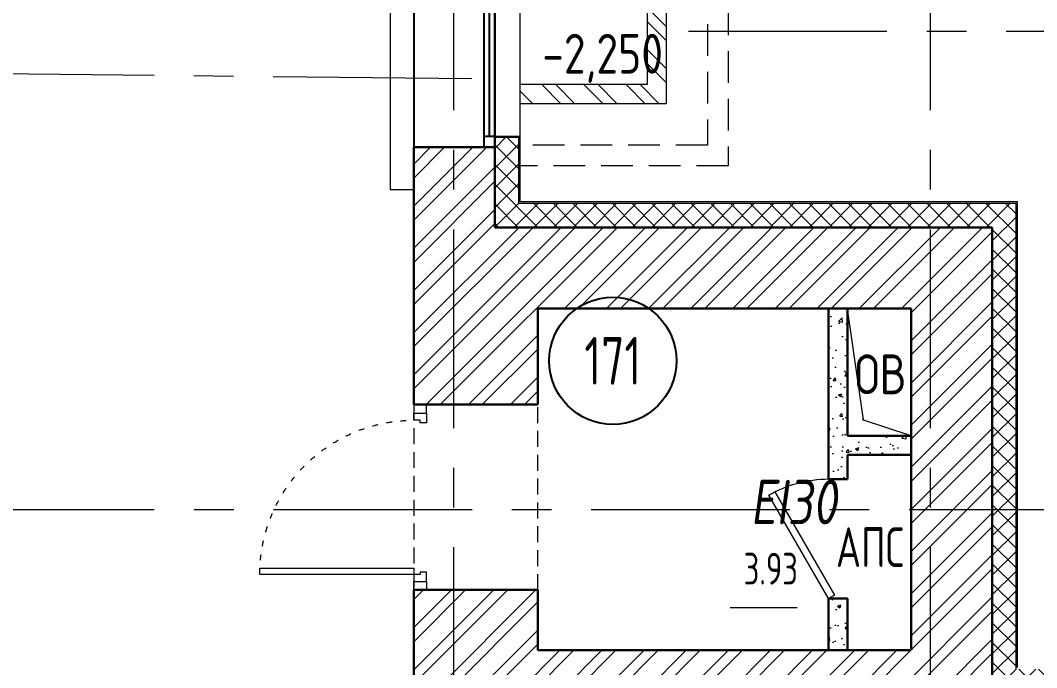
# Model space of a CAD drawing. Header units: millimetres. Extents: x -265044 to 366616, y 0 to 292181.
# Drawn here: x -199961 to -193564, y 99606 to 103679 of the extents above; entities that cross this region are included whole.
import ezdxf
from ezdxf import colors
from ezdxf.entities.mleader import LeaderData, LeaderLine
from ezdxf.enums import TextEntityAlignment as Align
from ezdxf.math import Vec2, Vec3

# ---------------------------------------------------------------- set-up
doc = ezdxf.new("R2010")
doc.units = ezdxf.units.MM
doc.header["$MEASUREMENT"] = 0
for name, pattern in [('ACAD_ISO03W100', [30, 12, -18]), ('ADSK_Штриховая_ш2 п1', [3, 2, -1]), ('CENTER', [2, 1.25, -0.25, 0.25, -0.25])]:
    doc.linetypes.add(name, pattern=pattern)
doc.layers.get('0').update_dxf_attribs({"color": 250, "lineweight": 9})
for name, color, linetype, lineweight in [('АР_Двери', 5, 'Continuous', 18), ('АР_Маркер экспликации', 239, 'Continuous', 13), ('АР_Навесной фасад', 5, 'Continuous', 5), ('АР_Номер помещения', 1, 'Continuous', 25), ('АР_Оси', 193, 'Continuous', 9), ('АР_Отметки', 250, 'Continuous', 15), ('АР_Перегородки газоблок', 165, 'Continuous', 30), ('АР_Перегородки газоблок_Штрих', 165, 'Continuous', 5), ('АР_Подоконники', 163, 'Continuous', 9), ('АР_Помещения_площадь', 19, 'Continuous', 9), ('АР_Сущ Несущая стена', 202, 'Continuous', 30), ('АР_тонкая линия', 250, 'Continuous', 0), ('АР_Утеплитель', 250, 'Continuous', 9), ('АР_Шкафы ЭОМ', 1, 'Continuous', 0), ('АР_Штриховка кирпич', 250, 'Continuous', 9), ('Подвал', 250, 'Continuous', 30), ('Эвакуация', 7, 'Continuous', 9)]:
    doc.layers.add(name, color=color, linetype=linetype, lineweight=lineweight)
doc.layers.add('АР_новое окно', color=160, linetype='Continuous')
doc.layers.add('АР_ПБ_Двери', color=7, linetype='Continuous', lineweight=15, true_color=0xdb0000)
doc.styles.add('ICOCPEUR', font='isocpeur.ttf')
doc.styles.add('ISOCPEUR', font='isocpeur.ttf', dxfattribs={"width": 0.7})
doc.styles.get("Standard").update_dxf_attribs({"font": 'isocpeur.ttf'})
doc.styles.add('Архитект', font='isocpeur.ttf', dxfattribs={"width": 0.8, "oblique": 8})
pattern_1 = [(50, (0, 0), (215.17805, -18.82564), [22.5, -247.5]), (355, (0, 0), (-41.6254, 225.65764), [18, -198]), (100.45144, (17.93, -1.57), (173.55265, 206.832), [19.12206, -210.34263]), (46.1842, (0, 60), (320.1724, -49.6558), [33.75, -371.25]), (96.63564, (26.68, 55.86), (280.3986, 292.2356), [28.6831, -315.51413]), (351.18416, (0, 60), (280.3986, 292.2356), [27, -297]), (21, (30, 45), (179.07212, -120.78567), [22.5, -247.5]), (326, (30, 45), (72.9946, 217.54501), [18, -198]), (71.45144, (44.92, 34.93), (252.06671, 96.75935), [19.12206, -210.34263]), (37.5, (0, 0), (3.647957, 99.868156), [0, -195.6, 0, -201, 0, -198.75]), (7.5, (0, 0), (78.92086, 118.323514), [0, -114.6, 0, -191.1, 0, -75.75]), (327.5, (-66.9, 0), (160.14673, -6.766462), [0, -75, 0, -234, 0, -310.5]), (317.5, (-96.9, 0), (174.95585, 30.031495), [0, -97.5, 0, -155.4, 0, -220.5])]

# ---------------------------------------------------------------- blocks, each defined once
blk = doc.blocks.new('_DotSmall')
at = {"color": 8, "linetype": 'ByBlock', "const_width": 0.5}
blk.add_lwpolyline([(-0.0625, 0, 1), (0.0625, 0, 1)], format="xyb", close=True, dxfattribs=at)
blk = doc.blocks.new('*U164')
at = {"layer": 'АР_новое окно', "color": 8, "lineweight": 20}
for p, q in [((0, 1770), (-70, 1770)), ((0, 0), (-70, 0))]:
    blk.add_line(p, q, dxfattribs=at)
at = {"layer": 'АР_новое окно', "color": 8}
for p, q in [((-70, 1770), (-70, 0)), ((-70, 0), (-70, 1770)), ((0, 1770), (0, 0)), ((0, 1700), (-70, 1700)), ((-35, 1700), (-35, 70)), ((0, 70), (-70, 70))]:
    blk.add_line(p, q, dxfattribs=at)
blk = doc.blocks.new('*U7')
at = {"color": 8}
for p, q in [((-750, 0), (-750, 100)), ((0, 0), (0, 100))]:
    blk.add_line(p, q, dxfattribs=at)
blk.add_lwpolyline([(0, 0), (-649.5, -375), (-671.4, -337.1), (-21.9, 37.9)], close=True, dxfattribs=at)
blk.add_arc((0, 0), 750, 180, 210, dxfattribs=at)
blk = doc.blocks.new('*U1410')
at = {"color": 8}
for points in [[(0, 0), (0, -80), (55, -80), (55, 0), (0, 0)], [(55, -80), (55, 0), (115, 0), (115, -40), (100, -40), (100, -80), (55, -80)], [(1115, -80), (1115, 0), (1055, 0), (1055, -40), (1070, -40), (1070, -80), (1115, -80)], [(1170, 0), (1170, -80), (1115, -80), (1115, 0), (1170, 0)]]:
    blk.add_lwpolyline(points, dxfattribs=at)
blk.add_lwpolyline([(100, -80), (100, -1050), (140, -1050), (140, -80)], close=True, dxfattribs=at)
at = {"color": 8, "linetype": 'ACAD_ISO03W100', "ltscale": 3}
blk.add_arc((100, -80), 970, 270, 0, dxfattribs=at)
blk = doc.blocks.new('*U1409')
at = {"layer": 'АР_Номер помещения', "color": 8}
blk.add_circle((-21515.8, 3339.8), 400, dxfattribs=at)
at = {"layer": 'АР_Помещения_площадь', "color": 8}
blk.add_line((-20355.7, 1785.3), (-20778.1, 1785.3), dxfattribs=at)
at = {"color": 8, "style": 'ISOCPEUR', "width": 0.7, "flags": 1}
blk.add_attdef('КАТЕГОРИЯ', (-499.2, -2092.2), '', height=250, dxfattribs=at)
at = {"layer": 'АР_Номер помещения', "color": 8, "style": 'ISOCPEUR', "width": 0.7}
blk.add_attdef('НОМЕР_ПОМЕЩЕНИЯ', text='', height=300, dxfattribs=at).set_placement((-21515.8, 3339.8), align=Align.MIDDLE_CENTER)
at = {"layer": 'АР_Помещения_площадь', "color": 8, "style": 'ISOCPEUR', "width": 0.7}
blk.add_attdef('ПЛОЩАДЬ_ПОМЕЩЕНИЯ', text='', height=200, dxfattribs=at).set_placement((-20350.8, 2031.8), align=Align.MIDDLE_RIGHT)
at = {"layer": 'АР_Помещения_площадь', "color": 8, "lineweight": 30, "width": 0.7, "flags": 104}
blk.add_attdef('ИМЯ_ПОМЕЩЕНИЯ', text='', height=100, dxfattribs=at).set_placement((157.6, 1217.1), align=Align.MIDDLE_CENTER)
blk = doc.blocks.new('A$C099092fc')
at = {"layer": 'АР_Штриховка кирпич', "ltscale": 100}
h = blk.add_hatch(dxfattribs=at)
h.set_pattern_fill('ANSI32', color=8, scale=500)
h.set_pattern_definition([(45, (297279.57, -128819.08), (-132.58252, 132.58252), []), (45, (297367.96, -128819.08), (-132.58252, 132.58252), [])])
h.paths.add_polyline_path([(1501.2, 0), (0, 0), (0, -798.4), (-120, -798.4), (-120, 120), (1621.2, 120), (1621.2, -798.4), (1501.2, -798.4)])
at = {"color": 8, "lineweight": 18, "ltscale": 100}
for points in [[(-120, -798.4), (-120, 120), (1621.2, 120), (1621.2, -798.4)], [(0, -798.4), (0, 0), (1501.2, 0), (1501.2, -798.4)]]:
    blk.add_lwpolyline(points, dxfattribs=at)
at = {"layer": 'АР_тонкая линия', "color": 8, "linetype": 'ADSK_Штриховая_ш2 п1', "ltscale": 100}
for points in [[(-510, -798.4), (-510, 510), (2011.2, 510), (2011.2, -798.4)], [(-380, -798.4), (-380, 380), (1881.2, 380), (1881.2, -798.4)]]:
    blk.add_lwpolyline(points, dxfattribs=at)

msp = doc.modelspace()

# ---------------------------------------------------------------- hatches: boundary and pattern name
at = {"layer": 'АР_Перегородки газоблок_Штрих', "ltscale": 100}
h = msp.add_hatch(dxfattribs=at)
h.set_pattern_fill('AR-CONC', color=8, scale=30)
h.set_pattern_definition(pattern_1)
h.paths.add_polyline_path([(-194874, 100944.1), (-194754, 101064.1), (-194874, 100942.6), (-194874, 101865.7), (-194755.5, 101862.2), (-194752.6, 101866), (-194754, 101064.1), (-194354, 101064.1), (-194354, 100944.1), (-194754, 100944.1), (-194754, 100790.7), (-194874, 100790.7)])
h = msp.add_hatch(dxfattribs=at)
h.set_pattern_fill('AR-CONC', color=8, scale=30)
h.set_pattern_definition(pattern_1)
h.paths.add_polyline_path([(-194874, 100040.7), (-194754, 100040.7), (-194754, 99715.7), (-194874, 99715.7)])
at = {"layer": 'АР_Утеплитель', "ltscale": 100}
h = msp.add_hatch(dxfattribs=at)
h.set_pattern_fill('ANSI37', color=8, scale=700)
h.set_pattern_definition([(45, (-164418.85, 61305.68), (-61.87184, 61.87184), []), (135, (-164418.85, 61305.68), (-61.87184, -61.87184), [])])
h.paths.add_polyline_path([(-156388.9, 58697), (-156538.9, 58697), (-156538.9, 57165.7), (-156388.9, 57165.7)], flags=17)
h.paths.add_polyline_path([(-158433.9, 82835.7), (-158433.9, 82685.7), (-157731.4, 82685.7), (-157731.4, 82835.4)])
h.paths.add_polyline_path([(-163818.9, 86650.7), (-163818.9, 86800.7), (-165588.9, 86800.7), (-165588.9, 86650.7)])
h.paths.add_polyline_path([(-163818.9, 86800.7), (-163818.9, 86650.7), (-160138.9, 86650.7), (-160138.9, 82685.7), (-159948.9, 82685.7), (-159948.9, 82835.7), (-159988.9, 82835.7), (-159988.9, 86800.7)])
h.paths.add_polyline_path([(-184882.6, 86650.7), (-184882.6, 86800.7), (-185448.7, 86800.7), (-185448.7, 86650.7)])
h.paths.add_polyline_path([(-194524, 89100.7), (-194374, 89100.7), (-194374, 91145.7), (-194524, 91145.7)])
h.paths.add_polyline_path([(-143138.9, 61992.1), (-143288.9, 61992.1), (-143288.9, 55105.7), (-156388.9, 55105.7), (-156388.9, 56765.7), (-156538.9, 56765.7), (-156538.9, 54955.7), (-143138.9, 54955.7)])
h.paths.add_polyline_path([(-143288.9, 61992.1), (-143138.9, 61992.1), (-143138.8, 62957.4), (-143288.8, 62957.4)])
h.paths.add_polyline_path([(-196824, 102944.5), (-196974.5, 102944.5), (-196974, 102375.7), (-193844, 102375.7), (-193844, 99445.7), (-190723.9, 99445.7), (-190723.9, 98815.7), (-190573.9, 98815.7), (-190573.9, 99595.7), (-193694, 99595.7), (-193694, 102525.7), (-196824, 102525.7)])
h.paths.add_polyline_path([(-172707.4, 66495.7), (-172707.4, 66638.7), (-164268.9, 66645.7), (-164268.9, 61455.7), (-156388.9, 61455.7), (-156388.9, 58697), (-156538.9, 58697), (-156538.9, 61305.7), (-164418.9, 61305.7), (-164418.9, 66495.7)])
h.paths.add_polyline_path([(-149638.8, 70050.7), (-149488.9, 70050.7), (-149489.2, 76930.7), (-149639, 76930.7)])
h.paths.add_polyline_path([(-149488.9, 70050.7), (-149638.8, 70050.7), (-149638.8, 67450.7), (-149488.9, 67450.7)])
h.paths.add_polyline_path([(-193805.6, 91275.7), (-193805.6, 91425.7), (-194524, 91425.7), (-194524, 91145.7), (-194374, 91145.7), (-194374, 91275.7)])
h.paths.add_polyline_path([(-193805.6, 91425.7), (-193805.6, 91275.7), (-190573.9, 91275.7), (-190573.9, 97115.7), (-190723.9, 97115.7), (-190723.9, 91425.7)])
h.paths.add_polyline_path([(-186998.8, 86650.7), (-186998.8, 86800.7), (-194374, 86800.7), (-194374, 87400.7), (-194524, 87400.7), (-194524, 86650.7)])
h.paths.add_polyline_path([(-168208.7, 86800.7), (-168208.7, 86650.7), (-165588.9, 86650.7), (-165588.9, 86800.7)])
h.paths.add_polyline_path([(-169878.8, 86650.7), (-169878.9, 86800.7), (-184882.6, 86800.7), (-184882.6, 86650.7)])
h.paths.add_polyline_path([(-196974, 104584.5), (-196824, 104584.5), (-196824, 105725.9), (-196674, 105725.9), (-196674, 105875.9), (-196974, 105875.9)])
h.paths.add_polyline_path([(-196974, 102944.5), (-196974.5, 102944.5), (-196824, 102944.5)])
h.paths.add_polyline_path([(-147315, 64815.7), (-147465.6, 64965.7), (-149488.9, 64965.7), (-149488.9, 65850.7), (-149638.8, 65850.7), (-149638.9, 64815.7)])
h.paths.add_polyline_path([(-143925, 64965.7), (-144075, 64815.7), (-143288.8, 64815.7), (-143288.8, 63197.4), (-143138.8, 63197.4), (-143138.8, 64965.7)])
h.paths.add_polyline_path([(-149638.9, 80850.7), (-149488.9, 80850.7), (-149488.9, 82835.7), (-156581.3, 82835.7), (-156581.3, 82685.7), (-149638.9, 82685.7)])
h.paths.add_polyline_path([(-149488.9, 79700.7), (-149638.9, 79700.7), (-149638.9, 77995.7), (-149488.9, 77995.7)])
at = {"layer": 'АР_Штриховка кирпич', "ltscale": 100}
h = msp.add_hatch(dxfattribs=at)
h.set_pattern_fill('ANSI32', color=8, scale=500)
h.set_pattern_definition([(45, (-1163480.52, 164822.8), (-132.58252, 132.58252), []), (45, (-1163392.13, 164822.8), (-132.58252, 132.58252), [])])
h.paths.add_polyline_path([(-193844, 102375.7), (-194354, 101865.7), (-194354, 99715.7), (-194973.9, 99715.7), (-194973.9, 98935.7), (-194743.8, 98935.7), (-194743.8, 98934.1), (-194233.9, 98934.1), (-194233.9, 98935.7), (-191233.9, 98935.7), (-191233.9, 98815.7), (-190723.9, 98815.7), (-190723.9, 99445.8), (-193844, 99445.7)])
h.paths.add_polyline_path([(-197484, 101256.6), (-196704, 101267.4), (-196704, 101865.7), (-194354, 101865.7), (-193844, 102375.7), (-196973.6, 102375.7), (-196974, 105875.9), (-196674, 105875.9), (-196674, 106369.4), (-197484, 106369.4), (-197488.9, 104649.5), (-196978.9, 104649.5), (-196974, 102879.5), (-197484, 102879.5)])
h.paths.add_polyline_path([(-196704, 100095), (-197484, 100095), (-197484, 98935.5), (-194973.8, 98935.7), (-194974, 99715.6), (-196704, 99715.6)])

# ---------------------------------------------------------------- linework, layer by layer
at = {"layer": 'АР_Навесной фасад', "color": 8, "ltscale": 100}
for p, q in [((-196814, 102846.3), (-196814, 104362.5)), ((-196824, 102846.3), (-196824, 102944.5)), ((-196824, 102525.7), (-196824, 102846.3)), ((-196814, 102535.7), (-196814, 102846.3)), ((-193694, 102525.7), (-196824, 102525.7)), ((-193684, 102535.7), (-196814, 102535.7)), ((-193694, 99595.7), (-193694, 102525.7)), ((-193684, 99605.7), (-193684, 102535.7))]:
    msp.add_line(p, q, dxfattribs=at)
at = {"layer": 'АР_новое окно', "color": 8}
msp.add_line((-197484, 104649.5), (-197484, 102879.5), dxfattribs=at)
at = {"layer": 'АР_Оси', "color": 8, "linetype": 'CENTER', "ltscale": 1000}
for p, q in [((-197233.9, 134363.2), (-197233.9, 78630.8)), ((-194233.9, 134363.2), (-194233.9, 78630.8)), ((-224367.6, 103600.7), (-196974, 103310.7)), ((-195756.5, 103610.7), (-139982.7, 103600.7)), ((-224367.6, 100600.7), (-141189.2, 100600.7))]:
    msp.add_line(p, q, dxfattribs=at)
at = {"layer": 'АР_Перегородки газоблок', "color": 8, "ltscale": 100}
for p, q in [((-194874, 101865.7), (-194874, 100790.7)), ((-194754, 101865.7), (-194754, 101064.1)), ((-194754, 100944.1), (-194354, 100944.1)), ((-194754, 100944.1), (-194754, 100790.7)), ((-194754, 100790.7), (-194874, 100790.7)), ((-194754, 100040.7), (-194874, 100040.7)), ((-194874, 100040.7), (-194874, 99715.7)), ((-194754, 100040.7), (-194754, 99715.7))]:
    msp.add_line(p, q, dxfattribs=at)
msp.add_lwpolyline([(-194354, 101064.1), (-194754, 101064.1)], dxfattribs=at)
at = {"layer": 'АР_Подоконники', "color": 8, "ltscale": 100}
msp.add_lwpolyline([(-197484, 104848.6), (-197634, 104848.6), (-197634, 102614.7), (-197484, 102614.7)], dxfattribs=at)
at = {"layer": 'АР_Сущ Несущая стена', "color": 8, "ltscale": 100}
for p, q in [((-196974.5, 102944.5), (-196814, 102944.5)), ((-196974.5, 102944.5), (-196974.5, 102879.5)), ((-196974.5, 102879.5), (-197484, 102879.5)), ((-196974.5, 102879.5), (-197484, 102879.5)), ((-197484, 101262), (-197484, 102879.5)), ((-196974, 102375.7), (-196974.5, 102879.5)), ((-193844, 102375.7), (-196974, 102375.7)), ((-193844, 99445.7), (-193844, 102375.7)), ((-194354, 101865.7), (-196704, 101865.7)), ((-196704, 101262), (-196704, 101865.7)), ((-194354, 99715.7), (-194354, 101865.7)), ((-196704, 101262), (-196704, 101825.2)), ((-196704, 101262), (-197484, 101262)), ((-197484, 98935.7), (-197484, 100095)), ((-196704, 100095), (-197484, 100095)), ((-196704, 99715.7), (-196704, 100095)), ((-194973.9, 99715.7), (-196704, 99715.7)), ((-194354, 99715.7), (-194973.9, 99715.7))]:
    msp.add_line(p, q, dxfattribs=at)
at = {"layer": 'АР_тонкая линия', "color": 8, "linetype": 'ADSK_Штриховая_ш2 п1', "ltscale": 50}
msp.add_lwpolyline([(-197484, 100095), (-196704, 100095), (-196704, 101262), (-197484, 101262)], close=True, dxfattribs=at)
at = {"layer": 'Эвакуация', "color": 8, "lineweight": 18}
for p, q in [((-194654, 101164.1), (-194754, 101864.1)), ((-194354, 101064.1), (-194354, 101864.1)), ((-194359.5, 101065.7), (-194659.5, 101165.7))]:
    msp.add_line(p, q, dxfattribs=at)

# ---------------------------------------------------------------- block references
at = {"layer": 'АР_Двери', "color": 8, "xscale": -1, "rotation": 270}
msp.add_blockref('*U1410', (-197404, 100092), dxfattribs=at)
at = {"layer": 'АР_Двери', "color": 8, "rotation": 270}
msp.add_blockref('*U7', (-194874, 100040.7), dxfattribs=at)
at = {"layer": 'АР_Маркер экспликации', "color": 8}
ref = msp.add_blockref('*U1409', (-174715.9, 98196.5), dxfattribs=at)
ref.add_attrib('НОМЕР_ПОМЕЩЕНИЯ', '171', dxfattribs={"layer": 'АР_Номер помещения', "color": 8, "height": 300, "style": 'ISOCPEUR', "width": 0.7}).set_placement((-196231.7, 101536.4), align=Align.MIDDLE_CENTER)
ref.add_attrib('ПЛОЩАДЬ_ПОМЕЩЕНИЯ', '3.93', dxfattribs={"layer": 'АР_Помещения_площадь', "color": 8, "height": 200, "style": 'ISOCPEUR', "width": 0.7}).set_placement((-195066.7, 100228.3), align=Align.MIDDLE_RIGHT)
at = {"layer": 'АР_новое окно', "color": 8, "xscale": -1}
msp.add_blockref('*U164', (-197044.5, 102879.5), dxfattribs=at)
at = {"layer": 'Подвал', "color": 8, "lineweight": 13, "ltscale": 500, "rotation": 270}
msp.add_blockref('A$C099092fc', (-196015.6, 104775), dxfattribs=at)

# ---------------------------------------------------------------- texts
at = {"layer": 'АР_ПБ_Двери', "color": 8, "lineweight": 35, "style": 'Архитект', "oblique": 8, "width": 0.8}
msp.add_text('EI30', height=280, dxfattribs=at).set_placement((-195364.8, 100507.8))
at = {"layer": 'АР_Шкафы ЭОМ', "color": 8, "ltscale": 100, "char_height": 250, "attachment_point": 5, "style": 'ICOCPEUR'}
for s, insert in [('\\A1;{\\W0.8;ОВ}', (-194547.4, 101451.4)), ('\\A1;{\\W0.7;АПС}', (-194612.3, 100363.5))]:
    msp.add_mtext(s, dxfattribs=dict(at, insert=insert))

# ---------------------------------------------------------------- leaders
at = {"layer": 'АР_Отметки', "color": 8}
ml = msp.add_multileader_mtext('Standard', dxfattribs=at)
ml.set_content('%%P0,000', color=8, style='ISOCPEUR')
ml.set_leader_properties(color=8, linetype='Continuous', lineweight=-1)
ml.set_arrow_properties(name='DOTSMALL')
ml.build(insert=Vec2(0, 0))
ml.multileader.update_dxf_attribs({"has_text_frame": 1, "text_left_attachment_type": 4, "text_right_attachment_type": 4, "dogleg_length": 100, "arrow_head_size": 180})
ctx = ml.context
ctx.base_point, ctx.char_height, ctx.arrow_head_size, ctx.landing_gap_size, ctx.plane_origin = Vec3(-195756.6, 128483.8, -0.2), 250, 180, 50, Vec3(-198827.6, 126894.3, -0.2)
ctx.left_attachment, ctx.right_attachment = 4, 4
notes = []
notes.append((ctx, [(0, (0, 0, 0), (0, 0), (1, 0), 1, [])]))
ctx.mtext.insert, ctx.mtext.width, ctx.mtext.line_spacing_style, ctx.mtext.flow_direction = Vec3(-195706.6, 128817.2, -0.2), 852.697, 2, 5
ml = msp.add_multileader_mtext('Standard', dxfattribs=at)
ml.set_content('%%P0,000', color=8, style='ISOCPEUR')
ml.set_leader_properties(color=8, linetype='Continuous', lineweight=-1)
ml.set_arrow_properties(name='DOTSMALL')
ml.build(insert=Vec2(0, 0))
ml.multileader.update_dxf_attribs({"has_text_frame": 1, "text_left_attachment_type": 4, "text_right_attachment_type": 4, "dogleg_length": 100, "arrow_head_size": 180})
ctx = ml.context
ctx.base_point, ctx.char_height, ctx.arrow_head_size, ctx.landing_gap_size, ctx.plane_origin = Vec3(-202684.2, 121780.9, -0.2), 250, 180, 50, Vec3(-205755.3, 120191.3, -0.2)
ctx.left_attachment, ctx.right_attachment = 4, 4
notes.append((ctx, [(0, (0, 0, 0), (0, 0), (1, 0), 1, [])]))
ctx.mtext.insert, ctx.mtext.width, ctx.mtext.line_spacing_style, ctx.mtext.flow_direction = Vec3(-202634.2, 122114.2, -0.2), 852.697, 2, 5
ml = msp.add_multileader_mtext('Standard', dxfattribs=at)
ml.set_content('%%P0,000', color=8, style='ISOCPEUR')
ml.set_leader_properties(color=8, linetype='Continuous', lineweight=-1)
ml.set_arrow_properties(name='DOTSMALL')
ml.build(insert=Vec2(0, 0))
ml.multileader.update_dxf_attribs({"has_text_frame": 1, "text_left_attachment_type": 4, "text_right_attachment_type": 4, "dogleg_length": 100, "arrow_head_size": 180})
ctx = ml.context
ctx.base_point, ctx.char_height, ctx.arrow_head_size, ctx.landing_gap_size, ctx.plane_origin = Vec3(-210956.5, 105207.4), 250, 180, 50, Vec3(-213117.7, 104258.7)
ctx.left_attachment, ctx.right_attachment = 4, 4
notes.append((ctx, [(0, (0, 0, 0), (0, 0), (1, 0), 1, [])]))
ctx.mtext.insert, ctx.mtext.width, ctx.mtext.line_spacing_style, ctx.mtext.flow_direction = Vec3(-210906.5, 105540.8), 852.697, 2, 5
ml = msp.add_multileader_mtext('Standard', dxfattribs=at)
ml.set_content('{\\W0.8;-2,250}', color=8, style='ISOCPEUR')
ml.set_leader_properties(color=8, linetype='Continuous', lineweight=-1)
ml.set_arrow_properties(name='DOTSMALL')
ml.build(insert=Vec2(0, 0))
ml.multileader.update_dxf_attribs({"has_text_frame": 1, "text_left_attachment_type": 4, "text_right_attachment_type": 4, "dogleg_length": 100, "arrow_head_size": 180})
ctx = ml.context
ctx.base_point, ctx.char_height, ctx.arrow_head_size, ctx.landing_gap_size, ctx.plane_origin = Vec3(-196726.2, 103259.9), 250, 180, 50, Vec3(-196931.3, 102539.6)
ctx.left_attachment, ctx.right_attachment = 4, 4
notes.append((ctx, [(0, (0, 0, 0), (0, 0), (1, 0), 1, [])]))
ctx.mtext.insert, ctx.mtext.width, ctx.mtext.defined_height, ctx.mtext.line_spacing_style, ctx.mtext.flow_direction = Vec3(-196676.2, 103593.3), 769.989, 343.9, 2, 5
ml = msp.add_multileader_mtext('Standard', dxfattribs=at)
ml.set_content('%%P0,000', color=8, style='ISOCPEUR')
ml.set_leader_properties(color=8, linetype='Continuous', lineweight=-1)
ml.set_arrow_properties(name='DOTSMALL')
ml.build(insert=Vec2(0, 0))
ml.multileader.update_dxf_attribs({"has_text_frame": 1, "text_left_attachment_type": 4, "text_right_attachment_type": 4, "dogleg_length": 100, "arrow_head_size": 180})
ctx = ml.context
ctx.base_point, ctx.char_height, ctx.arrow_head_size, ctx.landing_gap_size, ctx.plane_origin = Vec3(-214349.8, 102516.7), 250, 180, 50, Vec3(-217420.9, 100927.1)
ctx.left_attachment, ctx.right_attachment = 4, 4
notes.append((ctx, [(0, (0, 0, 0), (0, 0), (1, 0), 1, [])]))
ctx.mtext.insert, ctx.mtext.width, ctx.mtext.line_spacing_style, ctx.mtext.flow_direction = Vec3(-214299.8, 102850), 852.697, 2, 5
ml = msp.add_multileader_mtext('Standard', dxfattribs=at)
ml.set_content('-2,500', color=8, style='ISOCPEUR')
ml.set_leader_properties(color=8, linetype='Continuous', lineweight=-1)
ml.set_arrow_properties(name='DOTSMALL')
ml.build(insert=Vec2(0, 0))
ml.multileader.update_dxf_attribs({"has_text_frame": 1, "text_left_attachment_type": 4, "text_right_attachment_type": 4, "dogleg_length": 100, "arrow_head_size": 180})
ctx = ml.context
ctx.base_point, ctx.char_height, ctx.arrow_head_size, ctx.landing_gap_size, ctx.plane_origin = Vec3(-213774.6, 100681.9), 250, 180, 50, Vec3(-215935.9, 100090.7)
ctx.left_attachment, ctx.right_attachment = 4, 4
notes.append((ctx, [(0, (0, 0, 0), (0, 0), (1, 0), 1, [])]))
ctx.mtext.insert, ctx.mtext.width, ctx.mtext.line_spacing_style, ctx.mtext.flow_direction = Vec3(-213724.6, 101015.2), 852.697, 2, 5
for ctx, leaders in notes:
    for number, flags, end, landing, length, lines in leaders:
        leader = LeaderData()
        leader.index, (leader.has_last_leader_line, leader.has_dogleg_vector, leader.attachment_direction) = number, flags
        leader.last_leader_point, leader.dogleg_vector, leader.dogleg_length = Vec3(end), Vec3(landing), length
        for number, points, colour, breaks in lines:
            line = LeaderLine()
            line.index, line.vertices, line.color, line.breaks = number, Vec3.list(points), colors.encode_raw_color(colour), breaks
            leader.lines.append(line)
        ctx.leaders.append(leader)

doc.saveas('drawing.dxf')
